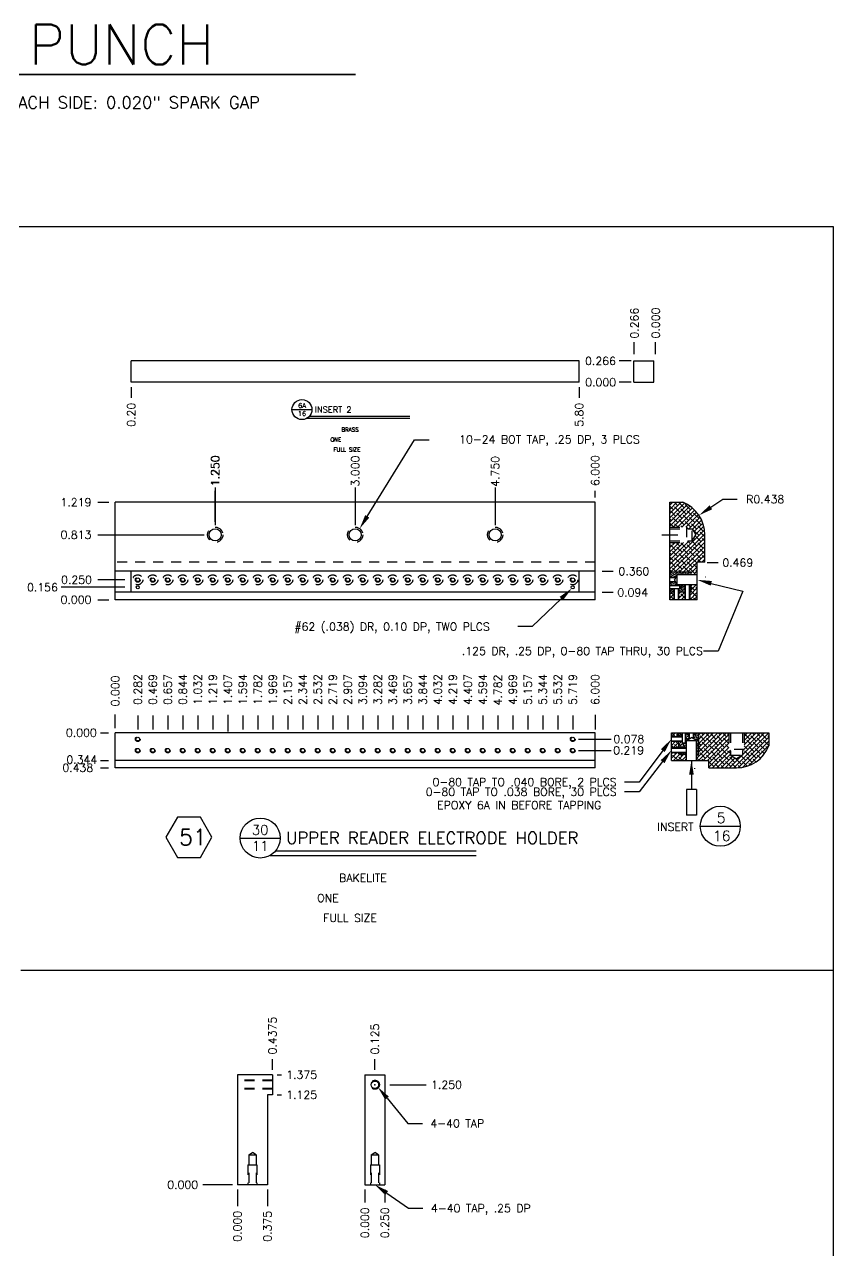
# Model space of a CAD drawing. Extents: x 0.7 to 34.2, y 0.4 to 25.3.
# Drawn here: x 24.05 to 34.16, y 9.23 to 24.55 of the extents above; entities that cross this region are included whole.
import ezdxf
from ezdxf.enums import TextEntityAlignment as Align

# ---------------------------------------------------------------- set-up
doc = ezdxf.new("R2010")
doc.units = 0
doc.header["$MEASUREMENT"] = 0
doc.linetypes.add('HIDDEN2', pattern=[0.1875, 0.125, -0.0625])
doc.layers.get('0').update_dxf_attribs({"linetype": 'CONTINUOUS'})
doc.layers.get('DEFPOINTS').update_dxf_attribs({"linetype": 'CONTINUOUS'})
for name, color, linetype in [('BORDER', 5, 'CONTINUOUS'), ('DIM', 1, 'CONTINUOUS'), ('NFHIDDEN', 6, 'HIDDEN2'), ('OBJECT', 3, 'CONTINUOUS'), ('TEXT', 1, 'CONTINUOUS')]:
    doc.layers.add(name, color=color, linetype=linetype)
doc.styles.add('ROMANS', font='romans')
doc.styles.add('SIMPLEX', font='simplex')
doc.dimstyles.get("Standard").update_dxf_attribs({"dimtxt": 0.1, "dimasz": 0.18, "dimexe": 0.18, "dimexo": 0.0625, "dimgap": 0.1, "dimtad": 0, "dimtih": 1, "dimtoh": 1, "dimdec": 3, "dimzin": 0, "dimdsep": 46, "dimtxsty": 'Standard', "dimcen": 0.1, "dimclrd": 256, "dimclre": 256, "dimclrt": 256, "dimadec": 0, "dimazin": 0, "dimtfac": 0.8, "dimtofl": 0, "dimtmove": 2, "dimatfit": 3, "dimfxl": 1, "dimtolj": 1, "dimtzin": 0, "dimarcsym": 0})

# ---------------------------------------------------------------- blocks, each defined once
blk = doc.blocks.new('P-TITLE')
at = {"layer": 'OBJECT'}
for p, q in [((-1.562, -0.638), (-1.062, -0.638)), ((1.387, -0.862), (-1.188, -0.862)), ((-1.113, -0.8), (1.387, -0.8))]:
    blk.add_line(p, q, dxfattribs=at)
blk.add_circle((-1.312, -0.638), 0.25, dxfattribs=at)
at = {"layer": 'OBJECT', "style": 'ROMANS'}
for tag, p in [('NO.', (-1.312, -0.538)), ('PAGE', (-1.312, -0.738))]:
    blk.add_attdef(tag, text='', height=0.12, dxfattribs=at).set_placement(p, align=Align.MIDDLE)
for tag, p, height in [('DESCRIPTION', (-0.988, -0.712), 0.15), ('MATERIAL', (-0.325, -1.188), 0.1), ('#_REQUIRED', (-0.6, -1.438), 0.1), ('SCALE', (-0.525, -1.688), 0.1)]:
    blk.add_attdef(tag, p, '', height=height, dxfattribs=at)
at = {"layer": 'OBJECT', "style": 'ROMANS', "flags": 2}
for tag, p in [('MATERIAL:', (-1.163, -1.188)), ('REQD:', (-1.163, -1.438)), ('SCALE:', (-1.163, -1.688))]:
    blk.add_attdef(tag, p, '', height=0.1, dxfattribs=at)
blk = doc.blocks.new('*D15')
at = {"linetype": 'ByBlock', "transparency": 16777216}
for p, q in [((32.632, 18.515), (32.781, 18.615)), ((32.781, 18.615), (32.961, 18.615)), ((32.118, 18.071), (32.118, 18.271)), ((32.018, 18.171), (32.218, 18.171))]:
    blk.add_line(p, q, dxfattribs=at)
blk.add_solid([(32.648, 18.49), (32.615, 18.539), (32.482, 18.414)], dxfattribs=at)
at = {"layer": 'DEFPOINTS', "color": 0, "linetype": 'ByBlock', "transparency": 16777216}
for p in [(32.482, 18.414), (32.118, 18.171)]:
    blk.add_point(p, dxfattribs=at)
at = {"linetype": 'ByBlock', "transparency": 16777216, "style": 'SIMPLEX'}
blk.add_text('R0.438', height=0.1, dxfattribs=at).set_placement((33.311, 18.615), align=Align.MIDDLE_CENTER)
blk = doc.blocks.new('*X17')
at = {"color": 0}
for p, q in [((32.236, 15.678), (32.232, 15.684)), ((32.25, 15.654), (32.241, 15.67)), ((32.275, 15.648), (32.247, 15.696)), ((32.276, 15.684), (32.273, 15.689)), ((32.315, 15.691), (32.314, 15.693)), ((32.34, 15.61), (32.314, 15.656)), ((32.329, 15.667), (32.32, 15.683)), ((32.359, 15.653), (32.334, 15.696)), ((32.343, 15.642), (32.334, 15.659)), ((32.356, 15.62), (32.348, 15.634)), ((32.359, 15.691), (32.356, 15.696)), ((32.422, 15.655), (32.419, 15.662)), ((32.482, 15.589), (32.421, 15.696)), ((32.436, 15.631), (32.427, 15.647)), ((32.455, 15.674), (32.445, 15.69)), ((32.469, 15.65), (32.459, 15.666)), ((32.482, 15.664), (32.464, 15.696)), ((32.482, 15.626), (32.474, 15.642)), ((32.27, 15.507), (32.232, 15.572)), ((32.241, 15.519), (32.232, 15.534)), ((32.246, 15.586), (32.245, 15.588)), ((32.248, 15.507), (32.246, 15.51)), ((32.26, 15.562), (32.251, 15.578)), ((32.274, 15.537), (32.265, 15.554)), ((32.276, 15.571), (32.267, 15.588)), ((32.313, 15.507), (32.276, 15.57)), ((32.288, 15.513), (32.279, 15.529)), ((32.306, 15.556), (32.302, 15.564)), ((32.321, 15.532), (32.311, 15.548)), ((32.326, 15.559), (32.314, 15.581)), ((32.325, 15.599), (32.315, 15.615)), ((32.326, 15.522), (32.325, 15.524)), ((32.422, 15.619), (32.419, 15.624)), ((32.45, 15.607), (32.441, 15.623)), ((32.482, 15.514), (32.451, 15.568)), ((32.46, 15.515), (32.451, 15.53)), ((32.482, 15.439), (32.451, 15.493)), ((32.464, 15.582), (32.455, 15.599)), ((32.474, 15.491), (32.465, 15.507)), ((32.479, 15.558), (32.469, 15.574)), ((32.482, 15.476), (32.479, 15.482)), ((32.249, 15.43), (32.242, 15.443)), ((32.271, 15.43), (32.261, 15.447)), ((32.284, 15.446), (32.283, 15.447)), ((32.293, 15.43), (32.288, 15.437)), ((32.314, 15.43), (32.304, 15.447)), ((32.326, 15.447), (32.326, 15.447)), ((32.456, 15.447), (32.451, 15.455)), ((32.466, 15.43), (32.46, 15.439))]:
    blk.add_line(p, q, dxfattribs=at)
blk = doc.blocks.new('*X19')
at = {"color": 0}
for p, q in [((32.188, 15.648), (32.14, 15.696)), ((32.141, 15.648), (32.189, 15.696)), ((32.194, 15.648), (32.232, 15.686)), ((32.232, 15.656), (32.204, 15.685)), ((32.482, 15.353), (32.825, 15.696)), ((32.482, 15.406), (32.772, 15.696)), ((32.482, 15.459), (32.719, 15.696)), ((32.482, 15.512), (32.666, 15.696)), ((32.482, 15.565), (32.613, 15.696)), ((32.482, 15.618), (32.56, 15.696)), ((32.482, 15.671), (32.507, 15.696)), ((32.562, 15.592), (32.496, 15.658)), ((32.536, 15.671), (32.511, 15.696)), ((32.535, 15.352), (32.856, 15.674)), ((32.615, 15.645), (32.564, 15.696)), ((32.642, 15.565), (32.576, 15.631)), ((32.695, 15.618), (32.629, 15.685)), ((32.774, 15.592), (32.708, 15.658)), ((32.748, 15.671), (32.723, 15.696)), ((32.827, 15.645), (32.776, 15.696)), ((32.854, 15.565), (32.788, 15.631)), ((32.856, 15.669), (32.841, 15.685)), ((32.918, 15.258), (33.356, 15.696)), ((32.972, 15.259), (33.357, 15.644)), ((33.027, 15.42), (33.303, 15.696)), ((33.046, 15.652), (33.091, 15.696)), ((33.046, 15.599), (33.144, 15.696)), ((33.046, 15.545), (33.197, 15.696)), ((33.046, 15.492), (33.25, 15.696)), ((33.119, 15.618), (33.053, 15.685)), ((33.199, 15.592), (33.132, 15.658)), ((33.172, 15.671), (33.148, 15.696)), ((33.252, 15.645), (33.201, 15.696)), ((33.278, 15.565), (33.212, 15.631)), ((33.331, 15.618), (33.265, 15.685)), ((33.357, 15.645), (33.345, 15.658)), ((32.139, 15.539), (32.187, 15.588)), ((32.165, 15.512), (32.139, 15.538)), ((32.159, 15.507), (32.232, 15.58)), ((32.223, 15.507), (32.178, 15.552)), ((32.218, 15.565), (32.195, 15.588)), ((32.212, 15.507), (32.232, 15.527)), ((32.483, 15.618), (32.482, 15.618)), ((32.509, 15.539), (32.482, 15.565)), ((32.536, 15.459), (32.482, 15.512)), ((32.589, 15.512), (32.522, 15.578)), ((32.615, 15.433), (32.549, 15.499)), ((32.588, 15.352), (32.856, 15.621)), ((32.668, 15.486), (32.602, 15.552)), ((32.607, 15.319), (32.856, 15.568)), ((32.607, 15.266), (32.856, 15.515)), ((32.653, 15.258), (32.875, 15.481)), ((32.721, 15.539), (32.655, 15.605)), ((32.748, 15.459), (32.682, 15.525)), ((32.801, 15.512), (32.735, 15.578)), ((32.827, 15.433), (32.761, 15.499)), ((32.856, 15.51), (32.814, 15.552)), ((33.027, 15.473), (33.042, 15.488)), ((33.032, 15.266), (33.357, 15.591)), ((33.066, 15.565), (33.046, 15.585)), ((33.093, 15.486), (33.046, 15.532)), ((33.146, 15.539), (33.079, 15.605)), ((33.105, 15.286), (33.357, 15.538)), ((33.172, 15.459), (33.106, 15.525)), ((33.225, 15.512), (33.159, 15.578)), ((33.252, 15.433), (33.185, 15.499)), ((33.305, 15.486), (33.238, 15.552)), ((33.357, 15.539), (33.291, 15.605)), ((33.343, 15.501), (33.318, 15.525)), ((32.139, 15.38), (32.205, 15.447)), ((32.139, 15.433), (32.152, 15.447)), ((32.218, 15.353), (32.151, 15.419)), ((32.164, 15.352), (32.242, 15.43)), ((32.191, 15.433), (32.177, 15.447)), ((32.217, 15.352), (32.295, 15.43)), ((32.232, 15.444), (32.23, 15.447)), ((32.272, 15.352), (32.231, 15.393)), ((32.271, 15.406), (32.247, 15.43)), ((32.27, 15.352), (32.326, 15.409)), ((32.326, 15.404), (32.3, 15.43)), ((32.325, 15.352), (32.31, 15.366)), ((32.323, 15.352), (32.326, 15.356)), ((32.451, 15.428), (32.454, 15.43)), ((32.451, 15.375), (32.482, 15.406)), ((32.482, 15.353), (32.451, 15.385)), ((32.482, 15.406), (32.459, 15.43)), ((32.483, 15.406), (32.482, 15.406)), ((32.482, 15.352), (32.482, 15.353)), ((32.484, 15.352), (32.482, 15.353)), ((32.562, 15.38), (32.496, 15.446)), ((32.537, 15.352), (32.522, 15.366)), ((32.642, 15.353), (32.576, 15.419)), ((32.668, 15.274), (32.607, 15.334)), ((32.695, 15.406), (32.629, 15.472)), ((32.721, 15.327), (32.655, 15.393)), ((32.706, 15.258), (32.875, 15.428)), ((32.774, 15.38), (32.708, 15.446)), ((32.801, 15.3), (32.735, 15.366)), ((32.759, 15.258), (32.902, 15.401)), ((32.854, 15.353), (32.788, 15.419)), ((32.812, 15.258), (32.936, 15.382)), ((32.88, 15.274), (32.814, 15.34)), ((32.875, 15.438), (32.841, 15.472)), ((32.865, 15.258), (33.018, 15.411)), ((32.933, 15.327), (32.867, 15.393)), ((33.013, 15.3), (32.947, 15.366)), ((32.987, 15.38), (32.978, 15.388)), ((33.066, 15.353), (33.012, 15.408)), ((33.086, 15.28), (33.026, 15.34)), ((33.04, 15.433), (33.027, 15.445)), ((33.119, 15.406), (33.053, 15.472)), ((33.146, 15.327), (33.079, 15.393)), ((33.199, 15.38), (33.132, 15.446)), ((33.194, 15.332), (33.159, 15.366)), ((33.253, 15.379), (33.212, 15.419)), ((33.235, 15.363), (33.284, 15.412)), ((33.302, 15.435), (33.265, 15.472)), ((32.631, 15.258), (32.629, 15.26)), ((32.737, 15.258), (32.682, 15.313)), ((32.79, 15.258), (32.761, 15.287)), ((32.843, 15.258), (32.841, 15.26)), ((32.949, 15.258), (32.894, 15.313)), ((32.999, 15.261), (32.973, 15.287)), ((33.125, 15.294), (33.106, 15.313))]:
    blk.add_line(p, q, dxfattribs=at)
blk = doc.blocks.new('*X20')
at = {"color": 0}
for p, q in [((32.118, 18.436), (32.26, 18.577)), ((32.118, 18.489), (32.207, 18.577)), ((32.118, 18.542), (32.154, 18.577)), ((32.118, 18.383), (32.303, 18.568)), ((32.118, 18.33), (32.338, 18.549)), ((32.138, 18.562), (32.122, 18.577)), ((32.218, 18.535), (32.175, 18.577)), ((32.297, 18.509), (32.231, 18.575)), ((32.377, 18.482), (32.31, 18.548)), ((32.118, 18.277), (32.37, 18.529)), ((32.165, 18.482), (32.118, 18.528)), ((32.191, 18.402), (32.125, 18.469)), ((32.218, 18.323), (32.151, 18.389)), ((32.161, 18.266), (32.4, 18.506)), ((32.244, 18.455), (32.178, 18.522)), ((32.271, 18.376), (32.204, 18.442)), ((32.214, 18.266), (32.428, 18.48)), ((32.324, 18.429), (32.257, 18.495)), ((32.267, 18.266), (32.453, 18.453)), ((32.35, 18.349), (32.284, 18.416)), ((32.32, 18.266), (32.476, 18.423)), ((32.403, 18.402), (32.337, 18.469)), ((32.354, 18.247), (32.497, 18.39)), ((32.43, 18.323), (32.363, 18.389)), ((32.483, 18.376), (32.416, 18.442)), ((32.138, 18.349), (32.118, 18.369)), ((32.165, 18.27), (32.118, 18.316)), ((32.118, 17.799), (32.551, 18.233)), ((32.221, 18.266), (32.178, 18.31)), ((32.297, 18.296), (32.231, 18.363)), ((32.274, 18.266), (32.257, 18.283)), ((32.377, 18.27), (32.31, 18.336)), ((32.346, 18.247), (32.337, 18.257)), ((32.456, 18.243), (32.39, 18.31)), ((32.401, 18.241), (32.515, 18.355)), ((32.42, 18.208), (32.531, 18.318)), ((32.44, 18.174), (32.543, 18.277)), ((32.509, 18.296), (32.443, 18.363)), ((32.536, 18.217), (32.469, 18.283)), ((32.524, 18.335), (32.522, 18.336)), ((32.118, 17.746), (32.556, 18.184)), ((32.118, 17.852), (32.361, 18.095)), ((32.127, 17.702), (32.556, 18.131)), ((32.377, 18.058), (32.339, 18.095)), ((32.456, 18.031), (32.392, 18.095)), ((32.43, 18.111), (32.415, 18.126)), ((32.483, 18.164), (32.416, 18.23)), ((32.509, 18.084), (32.443, 18.151)), ((32.556, 18.144), (32.496, 18.204)), ((32.556, 18.091), (32.522, 18.124)), ((32.118, 17.905), (32.289, 18.076)), ((32.118, 17.958), (32.236, 18.076)), ((32.118, 18.011), (32.183, 18.076)), ((32.118, 18.064), (32.13, 18.076)), ((32.138, 17.925), (32.118, 17.945)), ((32.191, 17.978), (32.125, 18.044)), ((32.165, 18.058), (32.146, 18.076)), ((32.218, 17.899), (32.151, 17.965)), ((32.18, 17.702), (32.556, 18.078)), ((32.244, 18.031), (32.199, 18.076)), ((32.271, 17.952), (32.204, 18.018)), ((32.297, 17.872), (32.231, 17.938)), ((32.234, 17.702), (32.556, 18.025)), ((32.324, 18.005), (32.257, 18.071)), ((32.35, 17.925), (32.284, 17.991)), ((32.287, 17.702), (32.556, 17.972)), ((32.403, 17.978), (32.337, 18.044)), ((32.43, 17.899), (32.363, 17.965)), ((32.483, 17.952), (32.416, 18.018)), ((32.509, 17.872), (32.443, 17.938)), ((32.536, 18.005), (32.469, 18.071)), ((32.556, 17.932), (32.496, 17.991)), ((32.556, 18.038), (32.549, 18.044)), ((32.165, 17.846), (32.118, 17.892)), ((32.191, 17.766), (32.125, 17.832)), ((32.244, 17.819), (32.178, 17.885)), ((32.271, 17.74), (32.204, 17.806)), ((32.324, 17.793), (32.257, 17.859)), ((32.35, 17.713), (32.284, 17.779)), ((32.377, 17.846), (32.31, 17.912)), ((32.403, 17.766), (32.337, 17.832)), ((32.34, 17.702), (32.462, 17.825)), ((32.384, 17.694), (32.462, 17.772)), ((32.456, 17.819), (32.39, 17.885)), ((32.462, 17.76), (32.416, 17.806)), ((32.465, 17.827), (32.556, 17.919)), ((32.501, 17.827), (32.469, 17.859)), ((32.518, 17.827), (32.556, 17.866)), ((32.556, 17.879), (32.522, 17.912)), ((32.554, 17.827), (32.549, 17.832)), ((32.138, 17.713), (32.118, 17.733)), ((32.202, 17.702), (32.151, 17.753)), ((32.255, 17.702), (32.231, 17.726)), ((32.43, 17.687), (32.363, 17.753)), ((32.392, 17.671), (32.39, 17.673)), ((32.414, 17.671), (32.462, 17.719)), ((32.462, 17.707), (32.443, 17.726)), ((32.367, 17.412), (32.462, 17.507)), ((32.384, 17.535), (32.395, 17.546)), ((32.384, 17.482), (32.449, 17.546)), ((32.43, 17.474), (32.384, 17.52)), ((32.462, 17.495), (32.443, 17.514)), ((32.118, 17.428), (32.143, 17.452)), ((32.118, 17.375), (32.166, 17.423)), ((32.166, 17.366), (32.125, 17.408)), ((32.165, 17.421), (32.133, 17.452)), ((32.155, 17.359), (32.166, 17.37)), ((32.226, 17.43), (32.249, 17.452)), ((32.226, 17.377), (32.302, 17.452)), ((32.244, 17.395), (32.226, 17.413)), ((32.227, 17.359), (32.226, 17.36)), ((32.307, 17.385), (32.257, 17.435)), ((32.261, 17.359), (32.307, 17.405)), ((32.297, 17.448), (32.292, 17.452)), ((32.367, 17.359), (32.462, 17.454)), ((32.377, 17.421), (32.367, 17.431)), ((32.386, 17.359), (32.367, 17.378)), ((32.456, 17.395), (32.39, 17.461)), ((32.439, 17.359), (32.416, 17.382)), ((32.42, 17.359), (32.462, 17.401))]:
    blk.add_line(p, q, dxfattribs=at)

msp = doc.modelspace()

# ---------------------------------------------------------------- linework, layer by layer
at = {"layer": 'BORDER'}
for p, q in [((34.1643, 22.0188), (1.1643, 22.0188)), ((34.1643, 1.0188), (34.1643, 22.0188)), ((24.007, 12.7301), (34.1643, 12.7301))]:
    msp.add_line(p, q, dxfattribs=at)
at = {"layer": 'DIM'}
for p, q in [((18.0857, 23.9293), (28.1898, 23.9293)), ((18.0857, 23.9213), (28.1898, 23.9213)), ((31.6702, 20.5772), (31.6702, 20.4289)), ((31.9359, 20.5772), (31.9359, 20.4289)), ((31.6352, 20.3434), (31.4869, 20.3434)), ((31.6352, 20.0776), (31.4869, 20.0776)), ((25.385, 20.0176), (25.385, 19.8808)), ((30.985, 20.0176), (30.985, 19.8808)), ((26.435, 18.7624), (26.435, 18.2912)), ((26.435, 18.3312), (26.435, 18.7203)), ((28.185, 18.7624), (28.185, 18.2912)), ((29.935, 18.7624), (29.935, 18.2912)), ((31.185, 18.6375), (31.185, 18.7203)), ((24.9673, 18.5775), (25.1031, 18.5775)), ((24.9673, 18.1712), (26.295, 18.1712)), ((32.5868, 17.8253), (32.7226, 17.8253)), ((31.2741, 17.7182), (31.4099, 17.7182)), ((32.1932, 17.6387), (32.1182, 17.6387)), ((32.5607, 17.6474), (32.5657, 17.6474)), ((25.3068, 17.515), (24.5113, 17.515)), ((25.3068, 17.6087), (24.9677, 17.6087)), ((32.1932, 17.5787), (32.1182, 17.5787)), ((32.1664, 17.496), (32.1664, 17.3587)), ((32.1714, 17.496), (32.1714, 17.3587)), ((32.2214, 17.496), (32.2214, 17.3587)), ((32.2264, 17.496), (32.2264, 17.3587)), ((32.307, 17.5462), (32.307, 17.3587)), ((32.367, 17.5462), (32.367, 17.3587)), ((24.9673, 17.3587), (25.1031, 17.3587)), ((31.2741, 17.4525), (31.4099, 17.4525)), ((25.185, 15.7558), (25.185, 15.9244)), ((25.4669, 15.9143), (25.4669, 15.7377)), ((25.6544, 15.9143), (25.6544, 15.7377)), ((25.8419, 15.9143), (25.8419, 15.7377)), ((26.0294, 15.9143), (26.0294, 15.7377)), ((26.2169, 15.9143), (26.2169, 15.7377)), ((26.4044, 15.9143), (26.4044, 15.7377)), ((26.5919, 15.9206), (26.5919, 15.7136)), ((26.7794, 15.9143), (26.7794, 15.7377)), ((26.9669, 15.9143), (26.9669, 15.7377)), ((27.1544, 15.9143), (27.1544, 15.7377)), ((27.3419, 15.9143), (27.3419, 15.7377)), ((27.5294, 15.9143), (27.5294, 15.7377)), ((27.7169, 15.9143), (27.7169, 15.7377)), ((27.9044, 15.9143), (27.9044, 15.7377)), ((28.0919, 15.9143), (28.0919, 15.7377)), ((28.2794, 15.9143), (28.2794, 15.7377)), ((28.4669, 15.9143), (28.4669, 15.7377)), ((28.6544, 15.9143), (28.6544, 15.7377)), ((28.8419, 15.9143), (28.8419, 15.7377)), ((29.0294, 15.9143), (29.0294, 15.7377)), ((29.2169, 15.9143), (29.2169, 15.7377)), ((29.4044, 15.9143), (29.4044, 15.7377)), ((29.5919, 15.9143), (29.5919, 15.7377)), ((29.7794, 15.9143), (29.7794, 15.7377)), ((29.9669, 15.9143), (29.9669, 15.7377)), ((30.1544, 15.9143), (30.1544, 15.7377)), ((30.3419, 15.9143), (30.3419, 15.7377)), ((30.5294, 15.9143), (30.5294, 15.7377)), ((30.7169, 15.9143), (30.7169, 15.7377)), ((30.9044, 15.9143), (30.9044, 15.7377)), ((31.185, 15.9206), (31.185, 15.7388)), ((25.0008, 15.6958), (25.1011, 15.6958)), ((32.2759, 15.6477), (32.1387, 15.6477)), ((32.2759, 15.6427), (32.1387, 15.6427)), ((32.3587, 15.6208), (32.3587, 15.6958)), ((32.4187, 15.6208), (32.4187, 15.6958)), ((30.9768, 15.6177), (31.3858, 15.6177)), ((30.9768, 15.477), (31.3833, 15.477)), ((32.2759, 15.5927), (32.1387, 15.5927)), ((32.2759, 15.5877), (32.1387, 15.5877)), ((32.3262, 15.507), (32.1387, 15.507)), ((25.0008, 15.352), (25.1011, 15.352)), ((32.3262, 15.447), (32.1387, 15.447)), ((25.0028, 15.2583), (25.1011, 15.2583)), ((32.4274, 15.2533), (32.4274, 15.2483)), ((27.1503, 11.4836), (27.1503, 11.6167)), ((28.4314, 11.4836), (28.4314, 11.6167)), ((27.2103, 11.4236), (27.2628, 11.4236)), ((28.6164, 11.2986), (29.0738, 11.2986)), ((27.2103, 11.1736), (27.2628, 11.1736)), ((26.6528, 10.0486), (26.2816, 10.0486)), ((26.7128, 9.9886), (26.7128, 9.7824)), ((27.0878, 9.9886), (27.0878, 9.7824)), ((28.3064, 9.9886), (28.3064, 9.8263)), ((28.5564, 9.9886), (28.5564, 9.8263))]:
    msp.add_line(p, q, dxfattribs=at)
at = {"layer": 'NFHIDDEN'}
for p, q in [((32.1182, 18.2664), (32.3264, 18.2664)), ((32.1182, 18.2474), (32.3974, 18.2474)), ((32.3264, 18.2664), (32.3264, 18.0764)), ((32.3974, 18.2474), (32.4413, 18.1714)), ((32.3974, 18.0954), (32.3974, 18.2474)), ((32.1182, 18.0954), (32.3974, 18.0954)), ((32.3974, 18.0954), (32.4413, 18.1714)), ((32.1182, 18.0764), (32.3264, 18.0764)), ((31.185, 17.8275), (25.185, 17.8275)), ((32.8564, 15.6958), (32.8564, 15.4877)), ((32.8754, 15.6958), (32.8754, 15.4166)), ((33.0274, 15.6958), (33.0274, 15.4166)), ((33.0464, 15.6958), (33.0464, 15.4877)), ((33.0464, 15.4877), (32.8564, 15.4877)), ((32.8754, 15.4166), (32.9514, 15.3727)), ((32.8754, 15.4166), (33.0274, 15.4166)), ((33.0274, 15.4166), (32.9514, 15.3727)), ((27.1503, 11.3546), (26.7128, 11.3546)), ((27.1503, 11.3454), (26.7128, 11.3454)), ((27.1503, 11.2519), (26.7128, 11.2519)), ((27.1503, 11.2426), (26.7128, 11.2426)), ((26.8535, 10.4236), (26.9003, 10.4506)), ((26.8535, 10.4236), (26.947, 10.4236)), ((26.8535, 10.4236), (26.8535, 10.0486)), ((26.947, 10.4236), (26.9003, 10.4506)), ((26.947, 10.4236), (26.947, 10.0486)), ((28.3846, 10.4236), (28.4314, 10.4506)), ((28.3846, 10.4236), (28.3846, 10.0486)), ((28.3846, 10.4236), (28.4781, 10.4236)), ((28.4781, 10.4236), (28.4314, 10.4506)), ((28.4781, 10.4236), (28.4781, 10.0486)), ((26.8443, 10.2986), (26.9563, 10.2986)), ((26.8443, 10.2986), (26.8443, 10.0486)), ((26.9563, 10.2986), (26.9563, 10.0486)), ((28.3754, 10.2986), (28.3754, 10.0486)), ((28.3754, 10.2986), (28.4874, 10.2986)), ((28.4874, 10.2986), (28.4874, 10.0486))]:
    msp.add_line(p, q, dxfattribs=at)
for centre, radius in [((26.435, 18.1712), 0.0952), ((28.185, 18.1712), 0.0952), ((29.935, 18.1712), 0.0952), ((25.4669, 17.6087), 0.0625), ((25.4669, 17.6087), 0.03), ((25.6544, 17.6087), 0.0625), ((25.6544, 17.6087), 0.03), ((25.8419, 17.6087), 0.0625), ((25.8419, 17.6087), 0.03), ((26.0294, 17.6087), 0.0625), ((26.0294, 17.6087), 0.03), ((26.2169, 17.6087), 0.0625), ((26.2169, 17.6087), 0.03), ((26.4044, 17.6087), 0.0625), ((26.4044, 17.6087), 0.03), ((26.5919, 17.6087), 0.0625), ((26.5919, 17.6087), 0.03), ((26.7794, 17.6087), 0.0625), ((26.7794, 17.6087), 0.03), ((26.9669, 17.6087), 0.0625), ((26.9669, 17.6087), 0.03), ((27.1544, 17.6087), 0.0625), ((27.1544, 17.6087), 0.03), ((27.3419, 17.6087), 0.0625), ((27.3419, 17.6087), 0.03), ((27.5294, 17.6087), 0.0625), ((27.5294, 17.6087), 0.03), ((27.7169, 17.6087), 0.0625), ((27.7169, 17.6087), 0.03), ((27.9044, 17.6087), 0.0625), ((27.9044, 17.6087), 0.03), ((28.0919, 17.6087), 0.0625), ((28.0919, 17.6087), 0.03), ((28.2794, 17.6087), 0.0625), ((28.2794, 17.6087), 0.03), ((28.4669, 17.6087), 0.0625), ((28.4669, 17.6087), 0.03), ((28.6544, 17.6087), 0.0625), ((28.6544, 17.6087), 0.03), ((28.8419, 17.6087), 0.0625), ((28.8419, 17.6087), 0.03), ((29.0294, 17.6087), 0.0625), ((29.0294, 17.6087), 0.03), ((29.2169, 17.6087), 0.0625), ((29.2169, 17.6087), 0.03), ((29.4044, 17.6087), 0.0625), ((29.4044, 17.6087), 0.03), ((29.5919, 17.6087), 0.0625), ((29.5919, 17.6087), 0.03), ((29.7794, 17.6087), 0.0625), ((29.7794, 17.6087), 0.03), ((29.9669, 17.6087), 0.0625), ((29.9669, 17.6087), 0.03), ((30.1544, 17.6087), 0.0625), ((30.1544, 17.6087), 0.03), ((30.3419, 17.6087), 0.0625), ((30.3419, 17.6087), 0.03), ((30.5294, 17.6087), 0.0625), ((30.5294, 17.6087), 0.03), ((30.7169, 17.6087), 0.0625), ((30.7169, 17.6087), 0.03), ((30.9044, 17.6087), 0.0625), ((30.9044, 17.6087), 0.03), ((25.4669, 15.6177), 0.03), ((30.9044, 15.6177), 0.03), ((25.4669, 15.477), 0.03), ((25.6544, 15.477), 0.03), ((25.8419, 15.477), 0.03), ((26.0294, 15.477), 0.03), ((26.2169, 15.477), 0.03), ((26.4044, 15.477), 0.03), ((26.5919, 15.477), 0.03), ((26.7794, 15.477), 0.03), ((26.9669, 15.477), 0.03), ((27.1544, 15.477), 0.03), ((27.3419, 15.477), 0.03), ((27.5294, 15.477), 0.03), ((27.7169, 15.477), 0.03), ((27.9044, 15.477), 0.03), ((28.0919, 15.477), 0.03), ((28.2794, 15.477), 0.03), ((28.4669, 15.477), 0.03), ((28.6544, 15.477), 0.03), ((28.8419, 15.477), 0.03), ((29.0294, 15.477), 0.03), ((29.2169, 15.477), 0.03), ((29.4044, 15.477), 0.03), ((29.5919, 15.477), 0.03), ((29.7794, 15.477), 0.03), ((29.9669, 15.477), 0.03), ((30.1544, 15.477), 0.03), ((30.3419, 15.477), 0.03), ((30.5294, 15.477), 0.03), ((30.7169, 15.477), 0.03), ((30.9044, 15.477), 0.03), ((28.4314, 11.2986), 0.056)]:
    msp.add_circle(centre, radius, dxfattribs=at)
msp.add_point((28.4314, 11.2986), dxfattribs=at)
at = {"layer": 'OBJECT'}
for p, q in [((30.985, 20.3434), (25.385, 20.3434)), ((25.385, 20.0776), (25.385, 20.3434)), ((30.985, 20.0776), (30.985, 20.3434)), ((31.6697, 20.3434), (31.9197, 20.3434)), ((31.6697, 20.0776), (31.6697, 20.3434)), ((31.9197, 20.0776), (31.9197, 20.3434)), ((30.985, 20.0776), (25.385, 20.0776)), ((31.6697, 20.0776), (31.9197, 20.0776)), ((31.185, 18.5775), (25.185, 18.5775)), ((25.185, 17.3587), (25.185, 18.5775)), ((31.185, 17.3587), (31.185, 18.5775)), ((32.1182, 17.3587), (32.1182, 18.5775)), ((32.1182, 18.5775), (32.2806, 18.5775)), ((32.5557, 17.8275), (32.5557, 18.1712)), ((32.462, 17.3587), (32.462, 17.8275)), ((32.5557, 17.8275), (32.462, 17.8275)), ((31.185, 17.7182), (25.185, 17.7182)), ((25.385, 17.4525), (25.385, 17.7182)), ((30.985, 17.4525), (30.985, 17.7182)), ((32.384, 17.7025), (32.1182, 17.7025)), ((32.1903, 17.6337), (32.1182, 17.6337)), ((32.212, 17.6712), (32.1759, 17.6087)), ((32.462, 17.6712), (32.212, 17.6712)), ((32.212, 17.5462), (32.212, 17.6712)), ((32.384, 17.6712), (32.384, 17.7025)), ((32.1903, 17.5837), (32.1182, 17.5837)), ((32.2432, 17.534), (32.1182, 17.534)), ((32.2432, 17.496), (32.1182, 17.496)), ((32.212, 17.5462), (32.1759, 17.6087)), ((32.462, 17.5462), (32.212, 17.5462)), ((32.2432, 17.534), (32.2542, 17.515)), ((32.2432, 17.496), (32.2432, 17.534)), ((32.2432, 17.496), (32.2542, 17.515)), ((32.312, 17.5462), (32.312, 17.3587)), ((32.362, 17.5462), (32.362, 17.3587)), ((32.384, 17.4525), (32.384, 17.5462)), ((31.185, 17.4525), (25.185, 17.4525)), ((31.185, 17.3587), (25.185, 17.3587)), ((32.1714, 17.4525), (32.1182, 17.4525)), ((32.462, 17.3587), (32.1182, 17.3587)), ((32.312, 17.4525), (32.2214, 17.4525)), ((32.384, 17.4525), (32.362, 17.4525)), ((31.185, 15.6958), (25.185, 15.6958)), ((25.185, 15.2583), (25.185, 15.6958)), ((31.185, 15.2583), (31.185, 15.6958)), ((32.1387, 15.6958), (33.3574, 15.6958)), ((32.1387, 15.352), (32.1387, 15.6958)), ((32.2324, 15.6427), (32.2324, 15.6958)), ((32.2759, 15.5708), (32.2759, 15.6958)), ((32.3139, 15.5708), (32.3139, 15.6958)), ((32.3262, 15.602), (32.3887, 15.6381)), ((32.3637, 15.6237), (32.3637, 15.6958)), ((32.4512, 15.602), (32.3887, 15.6381)), ((32.4137, 15.6237), (32.4137, 15.6958)), ((32.4824, 15.43), (32.4824, 15.6958)), ((33.3574, 15.6958), (33.3574, 15.5334)), ((32.3262, 15.502), (32.1387, 15.502)), ((32.2324, 15.502), (32.2324, 15.5927)), ((32.2759, 15.5708), (32.2949, 15.5598)), ((32.2759, 15.5708), (32.3139, 15.5708)), ((32.3139, 15.5708), (32.2949, 15.5598)), ((32.3262, 15.352), (32.3262, 15.602)), ((32.3262, 15.602), (32.4512, 15.602)), ((32.4512, 15.352), (32.4512, 15.602)), ((31.185, 15.352), (25.185, 15.352)), ((32.3262, 15.452), (32.1387, 15.452)), ((32.1387, 15.352), (32.6074, 15.352)), ((32.2324, 15.43), (32.2324, 15.452)), ((32.2324, 15.43), (32.3262, 15.43)), ((32.4512, 15.43), (32.4824, 15.43)), ((32.6074, 15.2583), (32.6074, 15.352)), ((31.185, 15.2583), (25.185, 15.2583)), ((32.6074, 15.2583), (32.9512, 15.2583)), ((32.3261, 14.9862), (32.3261, 14.6662)), ((32.4511, 14.9862), (32.3261, 14.9862)), ((32.4511, 14.9862), (32.4511, 14.6662)), ((32.4511, 14.6662), (32.3261, 14.6662)), ((27.1503, 11.4236), (26.7128, 11.4236)), ((26.7128, 11.4236), (26.7128, 10.0486)), ((27.1503, 11.4236), (27.1503, 11.1736)), ((28.3064, 11.4236), (28.5564, 11.4236)), ((28.3064, 11.4236), (28.3064, 10.0486)), ((28.5564, 11.4236), (28.5564, 10.0486)), ((27.0878, 11.1736), (27.0878, 10.0486)), ((27.1503, 11.1736), (27.0878, 11.1736)), ((27.0878, 10.0486), (26.7128, 10.0486)), ((28.3064, 10.0486), (28.5564, 10.0486))]:
    msp.add_line(p, q, dxfattribs=at)
msp.add_lwpolyline([(25.9615, 14.6404), (25.8172, 14.3904), (25.9615, 14.1404), (26.2502, 14.1404), (26.3946, 14.3904), (26.2502, 14.6404)], close=True, dxfattribs=at)
for centre, radius in [((26.435, 18.1712), 0.0762), ((28.185, 18.1712), 0.0762), ((29.935, 18.1712), 0.0762), ((25.4669, 17.6087), 0.0232), ((25.6544, 17.6087), 0.0232), ((25.8419, 17.6087), 0.0232), ((26.0294, 17.6087), 0.0232), ((26.2169, 17.6087), 0.0232), ((26.4044, 17.6087), 0.0232), ((26.5919, 17.6087), 0.0232), ((26.7794, 17.6087), 0.0232), ((26.9669, 17.6087), 0.0232), ((27.1544, 17.6087), 0.0232), ((27.3419, 17.6087), 0.0232), ((27.5294, 17.6087), 0.0232), ((27.7169, 17.6087), 0.0232), ((27.9044, 17.6087), 0.0232), ((28.0919, 17.6087), 0.0232), ((28.2794, 17.6087), 0.0232), ((28.4669, 17.6087), 0.0232), ((28.6544, 17.6087), 0.0232), ((28.8419, 17.6087), 0.0232), ((29.0294, 17.6087), 0.0232), ((29.2169, 17.6087), 0.0232), ((29.4044, 17.6087), 0.0232), ((29.5919, 17.6087), 0.0232), ((29.7794, 17.6087), 0.0232), ((29.9669, 17.6087), 0.0232), ((30.1544, 17.6087), 0.0232), ((30.3419, 17.6087), 0.0232), ((30.5294, 17.6087), 0.0232), ((30.7169, 17.6087), 0.0232), ((30.9044, 17.6087), 0.0232), ((25.4669, 17.515), 0.019), ((30.9044, 17.515), 0.019), ((25.4669, 15.6177), 0.0232), ((30.9044, 15.6177), 0.0232), ((25.4669, 15.477), 0.0232), ((25.6544, 15.477), 0.0232), ((25.8419, 15.477), 0.0232), ((26.0294, 15.477), 0.0232), ((26.2169, 15.477), 0.0232), ((26.4044, 15.477), 0.0232), ((26.5919, 15.477), 0.0232), ((26.7794, 15.477), 0.0232), ((26.9669, 15.477), 0.0232), ((27.1544, 15.477), 0.0232), ((27.3419, 15.477), 0.0232), ((27.5294, 15.477), 0.0232), ((27.7169, 15.477), 0.0232), ((27.9044, 15.477), 0.0232), ((28.0919, 15.477), 0.0232), ((28.2794, 15.477), 0.0232), ((28.4669, 15.477), 0.0232), ((28.6544, 15.477), 0.0232), ((28.8419, 15.477), 0.0232), ((29.0294, 15.477), 0.0232), ((29.2169, 15.477), 0.0232), ((29.4044, 15.477), 0.0232), ((29.5919, 15.477), 0.0232), ((29.7794, 15.477), 0.0232), ((29.9669, 15.477), 0.0232), ((30.1544, 15.477), 0.0232), ((30.3419, 15.477), 0.0232), ((30.5294, 15.477), 0.0232), ((30.7169, 15.477), 0.0232), ((30.9044, 15.477), 0.0232), ((28.4314, 11.2986), 0.0467)]:
    msp.add_circle(centre, radius, dxfattribs=at)
for centre, start, end in [((32.1182, 18.1712), 0, 68.21321), ((32.9512, 15.6958), 270, 338.21321)]:
    msp.add_arc(centre, 0.4375, start, end, dxfattribs=at)
at = {"layer": 'TEXT'}
for p, q in [((28.3356, 18.4014), (28.9279, 19.3594)), ((28.9279, 19.3594), (29.1079, 19.3594)), ((32.6366, 17.5644), (33.0294, 17.4656)), ((33.0294, 17.4656), (32.721, 16.7169)), ((30.7628, 17.3753), (30.3979, 17.0234)), ((30.3979, 17.0234), (30.2179, 17.0234)), ((32.721, 16.7169), (32.541, 16.7169)), ((32.0302, 15.4742), (31.7332, 15.0812)), ((32.0279, 15.3361), (31.733, 14.9583)), ((31.7332, 15.0812), (31.5532, 15.0812)), ((31.733, 14.9583), (31.553, 14.9583)), ((32.4995, 14.5287), (32.9995, 14.5287)), ((28.5829, 11.1309), (28.8444, 10.8163)), ((28.8444, 10.8163), (29.0244, 10.8163)), ((28.579, 9.9456), (28.8519, 9.7551)), ((28.8519, 9.7551), (29.0319, 9.7551))]:
    msp.add_line(p, q, dxfattribs=at)
msp.add_circle((32.7495, 14.5287), 0.25, dxfattribs=at)
for points in [[(28.3611, 18.3856), (28.3101, 18.4172), (28.2409, 18.2483)], [(30.742, 17.3969), (30.7836, 17.3537), (30.8924, 17.5002)], [(32.6292, 17.5353), (32.6439, 17.5935), (32.462, 17.6082)], [(32.0043, 15.3545), (32.0516, 15.3176), (32.1387, 15.478)], [(32.0062, 15.4923), (32.0541, 15.4561), (32.1387, 15.6178)], [(28.5598, 11.1118), (28.606, 11.1501), (28.4678, 11.2694)], [(28.5618, 9.921), (28.5961, 9.9702), (28.4314, 10.0486)]]:
    msp.add_solid(points, dxfattribs=at)

# ---------------------------------------------------------------- block references
at = {"layer": 'DIM'}
for name in ['*X20', '*X19', '*X17']:
    msp.add_blockref(name, (0, 0), dxfattribs=at)
at = {"layer": 'DIM', "rotation": 90}
msp.add_blockref('*X17', (47.814, -14.78), dxfattribs=at)
at = {"layer": 'TEXT'}
ref = msp.add_blockref('P-TITLE', (28.1759, 20.0546), dxfattribs=dict(at, xscale=0.5, yscale=0.5, zscale=0.5))
ref.add_attrib('SCALE', 'FULL SIZE', (27.9134, 19.2108), dxfattribs={"layer": 'OBJECT', "height": 0.05, "style": 'ROMANS'})
ref.add_attrib('#_REQUIRED', 'ONE', (27.8759, 19.3356), dxfattribs={"layer": 'OBJECT', "height": 0.05, "style": 'ROMANS'})
ref.add_attrib('MATERIAL', 'BRASS', (28.0134, 19.4608), dxfattribs={"layer": 'OBJECT', "height": 0.05, "style": 'ROMANS'})
ref.add_attrib('NO.', '6A', dxfattribs={"layer": 'OBJECT', "height": 0.06, "style": 'ROMANS'}).set_placement((27.5196, 19.7858), align=Align.MIDDLE)
ref.add_attrib('DESCRIPTION', 'INSERT 2', (27.6821, 19.6983), dxfattribs={"layer": 'OBJECT', "height": 0.075, "style": 'ROMANS'})
ref.add_attrib('PAGE', '16', dxfattribs={"layer": 'OBJECT', "height": 0.06, "style": 'ROMANS'}).set_placement((27.5196, 19.6858), align=Align.MIDDLE)
ref = msp.add_blockref('P-TITLE', (28.3094, 15.0199), dxfattribs=at)
ref.add_attrib('SCALE', 'FULL SIZE', (27.7844, 13.3324), dxfattribs={"layer": 'OBJECT', "height": 0.1, "style": 'ROMANS'})
ref.add_attrib('#_REQUIRED', 'ONE', (27.7094, 13.582), dxfattribs={"layer": 'OBJECT', "height": 0.1, "style": 'ROMANS'})
ref.add_attrib('MATERIAL', 'BAKELITE', (27.9844, 13.8324), dxfattribs={"layer": 'OBJECT', "height": 0.1, "style": 'ROMANS'})
ref.add_attrib('NO.', '30', dxfattribs={"layer": 'OBJECT', "height": 0.12, "style": 'ROMANS'}).set_placement((26.9969, 14.4824), align=Align.MIDDLE)
ref.add_attrib('DESCRIPTION', 'UPPER READER ELECTRODE HOLDER', (27.3219, 14.3074), dxfattribs={"layer": 'OBJECT', "height": 0.15, "style": 'ROMANS'})
ref.add_attrib('PAGE', '11', dxfattribs={"layer": 'OBJECT', "height": 0.12, "style": 'ROMANS'}).set_placement((26.9969, 14.2824), align=Align.MIDDLE)

# ---------------------------------------------------------------- texts
at = {"layer": 'DIM', "style": 'SIMPLEX'}
for s, height, p in [('BASE 2 PUNCH', 0.5, (21.3214, 24.0477)), ('0.266', 0.1, (31.0585, 20.2934)), ('0.000', 0.1, (24.5687, 15.6472)), ('0.078', 0.1, (31.4128, 15.5681)), ('0.219', 0.1, (31.4103, 15.4275)), ('0.344', 0.1, (24.5742, 15.3109)), ('0.438', 0.1, (24.5242, 15.2097)), ('1.375', 0.1, (27.3228, 11.3736)), ('1.250', 0.1, (29.1338, 11.2486)), ('1.125', 0.1, (27.3228, 11.1236))]:
    msp.add_text(s, height=height, dxfattribs=at).set_placement(p)
for s, p in [('0.266', (31.7259, 20.6223)), ('1.250', (26.485, 18.7803)), ('6.000', (31.235, 18.7803)), ('0.000', (25.235, 16.0264)), ('0.4375', (27.2003, 11.6768)), ('0.125', (28.4814, 11.6768))]:
    msp.add_text(s, height=0.1, rotation=90, dxfattribs=at).set_placement(p)
for s, p in [('0.000', (31.9916, 21.0102)), ('0.20', (25.435, 19.8208)), ('5.80', (31.035, 19.8208)), ('1.250', (26.485, 19.1604)), ('3.000', (28.235, 19.1604)), ('4.750', (29.985, 19.1561)), ('0.282', (25.5168, 16.4307)), ('0.469', (25.7043, 16.4307)), ('0.657', (25.8918, 16.4307)), ('0.844', (26.0793, 16.4307)), ('1.032', (26.2668, 16.4307)), ('1.219', (26.4543, 16.4307)), ('1.407', (26.6418, 16.4307)), ('1.594', (26.8293, 16.4307)), ('1.782', (27.0168, 16.4307)), ('1.969', (27.2043, 16.4307)), ('2.157', (27.3918, 16.4307)), ('2.344', (27.5793, 16.4307)), ('2.532', (27.7668, 16.4307)), ('2.719', (27.9543, 16.4307)), ('2.907', (28.1418, 16.4307)), ('3.094', (28.3293, 16.4307)), ('3.282', (28.5168, 16.4307)), ('3.469', (28.7043, 16.4307)), ('3.657', (28.8918, 16.4307)), ('3.844', (29.0793, 16.4307)), ('4.032', (29.2668, 16.4307)), ('4.219', (29.4543, 16.4307)), ('4.407', (29.6418, 16.4307)), ('4.594', (29.8293, 16.4307)), ('4.782', (30.0168, 16.4236)), ('4.969', (30.2043, 16.4307)), ('5.157', (30.3918, 16.4307)), ('5.344', (30.5793, 16.4307)), ('5.532', (30.7668, 16.4307)), ('5.719', (30.9543, 16.4307)), ('6.000', (31.235, 16.4307)), ('0.000', (26.7628, 9.7224)), ('0.375', (27.1378, 9.7224)), ('0.000', (28.3564, 9.7663)), ('0.250', (28.6064, 9.7663))]:
    msp.add_text(s, height=0.1, rotation=90, dxfattribs=at).set_placement(p, align=Align.RIGHT)
for s, p in [('0.000', (31.4464, 20.0276)), ('1.219', (24.8873, 18.5275)), ('0.813', (24.8873, 18.1212)), ('0.469', (33.1601, 17.7728)), ('0.250', (24.8945, 17.5587)), ('0.360', (31.8616, 17.6641)), ('0.156', (24.4678, 17.465)), ('0.094', (31.8473, 17.4)), ('0.000', (24.8873, 17.3087)), ('0.000', (26.2216, 9.9986))]:
    msp.add_text(s, height=0.1, dxfattribs=at).set_placement(p, align=Align.RIGHT)
at = {"layer": 'OBJECT', "style": 'SIMPLEX'}
msp.add_text('51', height=0.2, dxfattribs=at).set_placement((25.9845, 14.2924))
at = {"layer": 'TEXT', "style": 'SIMPLEX'}
for s, height, p in [('0.008 PAPER + 0.0005 GAP, EACH SIDE: 0.020" SPARK GAP', 0.15, (20.7887, 23.4975)), ('#62 (.038) DR, 0.10 DP, TWO PLCS', 0.1, (27.4248, 16.9731)), ('INSERT ', 0.1, (31.9616, 14.4701)), ('5', 0.13, (32.7039, 14.5677)), ('16', 0.13, (32.6551, 14.3432))]:
    msp.add_text(s, height=height, dxfattribs=at).set_placement(p)
for s, p in [('10-24 BOT TAP, .25 DP, 3 PLCS', (31.7426, 19.3632)), ('.125 DR, .25 DP, 0-80 TAP THRU, 30 PLCS', (32.531, 16.7188)), ('0-80 TAP TO .040 BORE, 2 PLCS', (31.4532, 15.0812)), ('0-80 TAP TO .038 BORE, 30 PLCS', (31.453, 14.9583)), ('EPOXY 6A IN BEFORE TAPPING', (31.2623, 14.7923))]:
    msp.add_text(s, height=0.1, dxfattribs=at).set_placement(p, align=Align.MIDDLE_RIGHT)
for s, p in [('4-40 TAP', (29.1244, 10.8163)), ('4-40 TAP, .25 DP', (29.1319, 9.7551))]:
    msp.add_text(s, height=0.1, dxfattribs=at).set_placement(p, align=Align.MIDDLE_LEFT)

# ---------------------------------------------------------------- dimensions: what is measured, and where the dimension line sits
at = {"layer": 'TEXT'}
dim = msp.add_radius_dim(center=(32.11824, 18.17124), mpoint=(32.4819, 18.41445), dimstyle='Standard', dxfattribs=at)
dim.commit()
dim.dimension.update_dxf_attribs({"geometry": '*D15', "text_midpoint": (33.31115, 18.61458)})

# ---------------------------------------------------------------- leaders
at = {"layer": 'TEXT', "annotation_type": 0, "has_hookline": 1, "hookline_direction": 0, "horizontal_direction": (0, -1, 0)}
msp.add_leader([(32.3886, 15.352), (32.3886, 14.9862)], dimstyle='Standard', dxfattribs=at)

doc.saveas('drawing.dxf')
